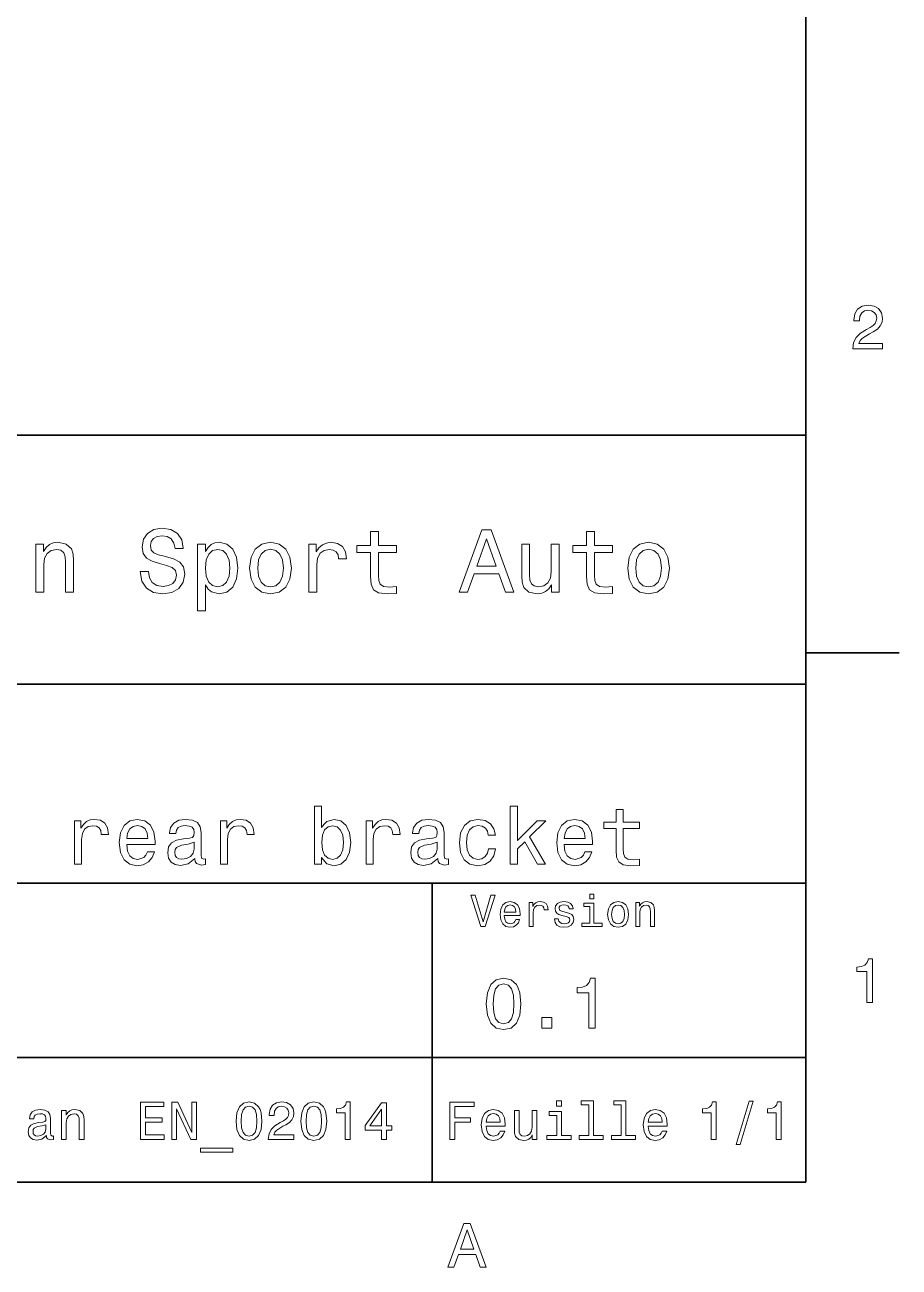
# Model space of a CAD drawing. Extents: x 0 to 297, y 0 to 210.
# Drawn here: x 224.3 to 294.5, y 3.2 to 103 of the extents above; entities that cross this region are included whole.
import ezdxf

# ---------------------------------------------------------------- set-up
doc = ezdxf.new("R2010")
doc.units = 0

msp = doc.modelspace()

# ---------------------------------------------------------------- linework, layer by layer
at = {"color": 7, "lineweight": 35}
for p, q in [((287, 10), (287, 200)), ((97, 70), (287, 70)), ((287, 70), (287, 10)), ((162, 50), (287, 50)), ((162, 34), (287, 34)), ((257, 10), (257, 34)), ((162, 20), (287, 20)), ((10, 10), (287, 10)), ((97, 10), (287, 10))]:
    msp.add_line(p, q, dxfattribs=at)
at = {"color": 7, "lineweight": 35, "ltscale": 0.1875}
msp.add_line((287, 52.5), (294.5, 52.5), dxfattribs=at)
at = {"color": 7, "lineweight": 13}
for points in [[(290.76947, 76.916786), (293.175079, 76.916786), (293.175079, 77.350502), (291.273773, 77.350502), (291.3797, 77.587532), (291.561249, 77.784218), (292.121033, 78.142288), (292.418579, 78.293587), (292.751434, 78.510445), (292.988464, 78.762604), (293.124634, 79.060158), (293.175079, 79.398056), (293.089355, 79.821686), (292.852325, 80.154541), (292.489197, 80.366356), (292.020172, 80.442001), (291.536041, 80.35627), (291.167877, 80.119232), (290.930847, 79.740997), (290.850159, 79.241714), (290.850159, 79.171112), (291.309082, 79.171112), (291.309082, 79.211456), (291.354462, 79.554398), (291.490631, 79.806557), (291.707489, 79.967941), (291.994965, 80.023415), (292.287476, 79.972984), (292.504333, 79.846901), (292.645538, 79.650215), (292.695984, 79.403099), (292.660675, 79.171112), (292.56485, 78.974426), (292.403473, 78.802956), (292.181549, 78.651657), (291.884003, 78.490273), (291.389771, 78.177589), (291.041779, 77.844742), (290.835022, 77.441284), (290.76947, 76.931915)], [(234.20462, 59.030979), (233.548996, 59.030979), (233.693085, 58.267288), (234.053314, 57.70533), (234.608078, 57.366714), (235.357361, 57.244236), (236.099426, 57.359509), (236.654175, 57.67651), (237.007202, 58.17363), (237.136902, 58.82925), (237.028824, 59.420029), (236.726227, 59.801872), (236.236313, 60.054031), (235.580704, 60.241352), (235.018738, 60.378242), (234.651306, 60.536743), (234.442368, 60.767288), (234.377533, 61.127522), (234.442368, 61.451729), (234.629684, 61.696686), (234.917877, 61.862389), (235.314133, 61.920029), (235.71759, 61.84798), (236.034592, 61.653458), (236.24353, 61.32925), (236.344391, 60.889767), (237, 60.889767), (237, 60.904179), (236.884735, 61.581409), (236.546112, 62.085732), (236.01297, 62.402737), (235.292511, 62.510807), (234.644104, 62.402737), (234.139771, 62.100143), (233.815567, 61.631844), (233.700287, 61.026657), (233.793961, 60.486309), (234.067734, 60.118874), (234.5, 59.873917), (235.09079, 59.6866), (235.674362, 59.520893), (236.113831, 59.362389), (236.380402, 59.131844), (236.47406, 58.757202), (236.387619, 58.375359), (236.164276, 58.087173), (235.825653, 57.907059), (235.386169, 57.849422), (234.896255, 57.928673), (234.521622, 58.159222), (234.283875, 58.533859)], [(252.05043, 60.579971), (252.05043, 58.64193), (252.093658, 58.015129), (252.29538, 57.582851), (252.698853, 57.330688), (253.383286, 57.244236), (254.132568, 57.280258), (254.132568, 57.827808), (253.585022, 57.78458), (253.087891, 57.842216), (252.82132, 58.022331), (252.706055, 58.324928), (252.684448, 58.75), (252.684448, 60.579971), (254.132568, 60.579971), (254.132568, 61.120316), (252.684448, 61.120316), (252.684448, 62.251438), (252.05043, 62.251438), (252.05043, 61.120316), (250.955322, 61.120316), (250.955322, 60.579971)], [(259.175781, 57.381123), (259.838623, 57.381123), (260.364563, 58.850864), (262.360229, 58.850864), (262.886169, 57.381123), (263.563416, 57.381123), (261.733429, 62.388329), (260.998566, 62.388329)], [(269.399109, 60.579971), (269.399109, 58.64193), (269.442352, 58.015129), (269.644073, 57.582851), (270.047546, 57.330688), (270.731995, 57.244236), (271.481262, 57.280258), (271.481262, 57.827808), (270.933716, 57.78458), (270.436584, 57.842216), (270.170013, 58.022331), (270.054749, 58.324928), (270.033142, 58.75), (270.033142, 60.579971), (271.481262, 60.579971), (271.481262, 61.120316), (270.033142, 61.120316), (270.033142, 62.251438), (269.399109, 62.251438), (269.399109, 61.120316), (268.304016, 61.120316), (268.304016, 60.579971)], [(225.177246, 57.381123), (225.811249, 57.381123), (225.811249, 59.614552), (225.876083, 60.12608), (226.085022, 60.500717), (226.409225, 60.731266), (226.841507, 60.817722), (227.187317, 60.745674), (227.403458, 60.551151), (227.511536, 60.226944), (227.547546, 59.794666), (227.547546, 57.381123), (228.181564, 57.381123), (228.181564, 59.924351), (228.15274, 60.435879), (228.023056, 60.86095), (227.597992, 61.25), (226.935165, 61.386887), (226.567719, 61.336452), (226.257935, 61.199566), (225.991364, 60.969017), (225.782425, 60.659222), (225.782425, 61.25), (225.177246, 61.25)], [(238.786743, 60.652016), (238.786743, 61.25), (238.15274, 61.25), (238.15274, 55.882565), (238.786743, 55.882565), (238.786743, 57.971901), (239.010101, 57.633286), (239.262253, 57.409943), (239.896271, 57.244236), (240.50145, 57.381123), (240.976959, 57.791786), (241.286743, 58.440201), (241.402023, 59.319164), (241.286743, 60.190922), (240.976959, 60.839336), (240.50145, 61.242794), (239.896271, 61.386887), (239.550446, 61.343658), (239.255051, 61.206772), (239.002899, 60.976223)], [(242.338623, 59.311958), (242.453888, 58.432995), (242.785309, 57.78458), (243.311249, 57.381123), (244.017303, 57.244236), (244.716141, 57.381123), (245.242081, 57.777374), (245.573486, 58.425793), (245.695969, 59.311958), (245.573486, 60.190922), (245.242081, 60.846542), (244.716141, 61.242794), (244.017303, 61.386887), (243.311249, 61.242794), (242.785309, 60.839336), (242.453888, 60.190922)], [(247.100861, 57.381123), (247.734863, 57.381123), (247.734863, 59.592937), (247.799713, 60.12608), (247.994232, 60.507923), (248.311249, 60.738472), (248.736313, 60.817722), (249.053314, 60.767288), (249.291077, 60.623199), (249.435165, 60.378242), (249.485596, 60.046829), (250.126801, 60.046829), (250.040344, 60.630402), (249.802597, 61.048271), (249.406342, 61.30043), (248.865997, 61.386887), (248.498566, 61.32925), (248.181549, 61.185158), (247.900574, 60.940201), (247.677246, 60.608788), (247.677246, 61.25), (247.100861, 61.25)], [(260.595093, 59.463257), (261.365997, 61.667866), (262.136902, 59.463257)], [(267.194519, 61.25), (266.560516, 61.25), (266.560516, 59.016571), (266.488464, 58.497837), (266.279541, 58.123196), (265.955322, 57.892651), (265.530243, 57.820602), (265.19165, 57.878242), (264.975494, 58.051151), (264.853027, 58.346542), (264.824219, 58.764408), (264.824219, 61.25), (264.190186, 61.25), (264.190186, 58.706772), (264.211792, 58.195244), (264.348694, 57.770172), (264.766571, 57.381123), (265.436584, 57.244236), (265.796814, 57.294666), (266.106628, 57.424351), (266.373199, 57.647694), (266.589325, 57.971901), (266.589325, 57.381123), (267.194519, 57.381123)], [(272.698853, 59.311958), (272.814117, 58.432995), (273.145508, 57.78458), (273.671448, 57.381123), (274.377502, 57.244236), (275.076355, 57.381123), (275.602295, 57.777374), (275.933716, 58.425793), (276.056183, 59.311958), (275.933716, 60.190922), (275.602295, 60.846542), (275.076355, 61.242794), (274.377502, 61.386887), (273.671448, 61.242794), (273.145508, 60.839336), (272.814117, 60.190922)], [(239.788193, 57.8134), (239.363129, 57.907059), (239.053314, 58.195244), (238.858795, 58.663544), (238.793945, 59.319164), (238.858795, 59.967579), (239.053314, 60.435879), (239.363129, 60.716858), (239.788193, 60.817722), (240.177246, 60.716858), (240.48703, 60.428673), (240.681564, 59.960373), (240.753601, 59.319164), (240.681564, 58.67075), (240.48703, 58.195244), (240.177246, 57.907059)], [(242.98703, 59.319164), (243.05188, 59.967579), (243.253601, 60.435879), (243.57782, 60.72406), (244.017303, 60.824928), (244.449585, 60.72406), (244.773773, 60.443081), (244.97551, 59.967579), (245.047546, 59.319164), (244.97551, 58.663544), (244.773773, 58.188038), (244.449585, 57.899853), (244.017303, 57.806194), (243.57782, 57.899853), (243.253601, 58.188038), (243.05188, 58.663544)], [(273.34726, 59.319164), (273.412109, 59.967579), (273.613831, 60.435879), (273.938019, 60.72406), (274.377502, 60.824928), (274.809784, 60.72406), (275.134003, 60.443081), (275.335724, 59.967579), (275.407776, 59.319164), (275.335724, 58.663544), (275.134003, 58.188038), (274.809784, 57.899853), (274.377502, 57.806194), (273.938019, 57.899853), (273.613831, 58.188038), (273.412109, 58.663544)], [(248.116714, 36.068443), (248.538177, 35.569164), (249.115265, 35.407059), (249.659943, 35.530258), (250.094376, 35.899857), (250.366714, 36.489914), (250.470459, 37.274494), (250.366714, 38.059078), (250.087891, 38.642651), (249.659943, 39.005764), (249.115265, 39.135445), (248.544662, 38.966858), (248.311234, 38.759365), (248.116714, 38.480545), (248.116714, 40.185879), (247.546112, 40.185879), (247.546112, 35.530258), (248.116714, 35.530258)], [(263.270172, 35.530258), (263.840759, 35.530258), (263.840759, 36.755764), (264.437317, 37.332851), (265.461792, 35.530258), (266.10376, 35.530258), (264.826355, 37.728386), (266.136169, 39.012245), (265.416412, 39.012245), (263.840759, 37.443081), (263.840759, 40.185879), (263.270172, 40.185879)], [(271.764404, 38.409222), (271.764404, 36.664986), (271.803314, 36.100864), (271.984863, 35.711815), (272.347961, 35.484871), (272.963989, 35.407059), (273.638306, 35.43948), (273.638306, 35.932274), (273.145508, 35.893372), (272.69812, 35.945244), (272.458191, 36.107349), (272.354462, 36.379681), (272.335022, 36.762245), (272.335022, 38.409222), (273.638306, 38.409222), (273.638306, 38.895531), (272.335022, 38.895531), (272.335022, 39.913544), (271.764404, 39.913544), (271.764404, 38.895531), (270.778809, 38.895531), (270.778809, 38.409222)], [(228.275208, 35.530258), (228.845825, 35.530258), (228.845825, 37.520893), (228.904175, 38.000721), (229.079254, 38.344379), (229.364548, 38.551872), (229.747116, 38.623199), (230.03241, 38.577808), (230.246399, 38.448124), (230.376068, 38.227665), (230.421463, 37.929394), (230.99855, 37.929394), (230.920746, 38.454609), (230.706772, 38.830692), (230.350143, 39.057636), (229.863831, 39.135445), (229.533142, 39.083572), (229.247833, 38.953888), (228.994949, 38.733429), (228.793945, 38.435158), (228.793945, 39.012245), (228.275208, 39.012245)], [(232.463974, 37.105907), (234.746399, 37.105907), (234.752869, 37.371758), (234.649139, 38.117435), (234.363831, 38.675072), (233.909943, 39.012245), (233.306915, 39.135445), (232.716858, 39.005764), (232.26297, 38.642651), (231.971176, 38.052593), (231.867432, 37.274494), (231.964691, 36.476944), (232.256485, 35.893372), (232.703888, 35.530258), (233.28746, 35.407059), (233.793228, 35.491352), (234.208206, 35.711815), (234.51297, 36.061958), (234.688034, 36.528816), (234.123917, 36.528816), (234.007202, 36.269451), (233.838608, 36.074928), (233.35878, 35.919308), (232.989197, 35.990631), (232.710373, 36.217579), (232.528809, 36.587173), (232.463974, 37.086452)], [(237.9366, 35.98415), (237.9366, 35.964695), (237.969009, 35.744236), (238.066284, 35.588615), (238.474777, 35.465416), (238.792511, 35.517288), (238.792511, 35.958214), (238.656342, 35.938759), (238.474777, 36.023052), (238.442352, 36.282421), (238.442352, 38.085014), (238.364548, 38.545387), (238.137604, 38.869595), (237.742065, 39.064121), (237.184433, 39.135445), (236.639771, 39.057636), (236.237747, 38.837173), (235.984863, 38.493515), (235.900574, 38.039623), (235.900574, 38.000721), (236.412811, 38.000721), (236.458206, 38.273052), (236.600861, 38.467579), (236.83429, 38.584293), (237.164978, 38.629681), (237.482697, 38.59726), (237.709656, 38.5), (237.845825, 38.331409), (237.891205, 38.09798), (237.865265, 37.825645), (237.76152, 37.68948), (237.502151, 37.624638), (237.015839, 37.572765), (236.458206, 37.456051), (236.062683, 37.248558), (235.829254, 36.924351), (235.757919, 36.444523), (235.822754, 36.016571), (236.023773, 35.698845), (236.347977, 35.497837), (236.79538, 35.426514), (237.398407, 35.562679)], [(239.98558, 35.530258), (240.556183, 35.530258), (240.556183, 37.520893), (240.614548, 38.000721), (240.789612, 38.344379), (241.074921, 38.551872), (241.457489, 38.623199), (241.742798, 38.577808), (241.956757, 38.448124), (242.086456, 38.227665), (242.131836, 37.929394), (242.708923, 37.929394), (242.631119, 38.454609), (242.417145, 38.830692), (242.060516, 39.057636), (241.574203, 39.135445), (241.2435, 39.083572), (240.958206, 38.953888), (240.705322, 38.733429), (240.504318, 38.435158), (240.504318, 39.012245), (239.98558, 39.012245)], [(251.695953, 35.530258), (252.266571, 35.530258), (252.266571, 37.520893), (252.324921, 38.000721), (252.5, 38.344379), (252.785309, 38.551872), (253.167862, 38.623199), (253.453156, 38.577808), (253.667145, 38.448124), (253.796829, 38.227665), (253.842224, 37.929394), (254.419312, 37.929394), (254.341492, 38.454609), (254.127518, 38.830692), (253.770889, 39.057636), (253.284576, 39.135445), (252.953888, 39.083572), (252.668579, 38.953888), (252.41571, 38.733429), (252.214691, 38.435158), (252.214691, 39.012245), (251.695953, 39.012245)], [(257.453888, 35.98415), (257.453888, 35.964695), (257.486298, 35.744236), (257.583557, 35.588615), (257.992065, 35.465416), (258.309784, 35.517288), (258.309784, 35.958214), (258.173645, 35.938759), (257.992065, 36.023052), (257.959656, 36.282421), (257.959656, 38.085014), (257.881836, 38.545387), (257.654907, 38.869595), (257.259369, 39.064121), (256.701721, 39.135445), (256.157043, 39.057636), (255.755035, 38.837173), (255.502167, 38.493515), (255.417862, 38.039623), (255.417862, 38.000721), (255.930115, 38.000721), (255.975494, 38.273052), (256.118164, 38.467579), (256.351563, 38.584293), (256.682281, 38.629681), (257, 38.59726), (257.226929, 38.5), (257.363098, 38.331409), (257.408508, 38.09798), (257.382568, 37.825645), (257.278809, 37.68948), (257.01944, 37.624638), (256.533142, 37.572765), (255.975494, 37.456051), (255.579956, 37.248558), (255.346527, 36.924351), (255.275208, 36.444523), (255.340057, 36.016571), (255.541061, 35.698845), (255.865265, 35.497837), (256.312683, 35.426514), (256.91571, 35.562679)], [(261.50647, 37.858067), (262.070618, 37.858067), (261.953888, 38.376801), (261.675049, 38.785301), (261.240631, 39.038185), (260.676514, 39.135445), (260.054016, 39.005764), (259.580688, 38.642651), (259.28241, 38.052593), (259.17868, 37.261528), (259.27594, 36.476944), (259.567719, 35.893372), (260.028076, 35.530258), (260.657043, 35.407059), (261.214691, 35.504322), (261.649139, 35.776657), (261.947388, 36.204609), (262.077087, 36.775215), (261.53241, 36.775215), (261.43515, 36.412102), (261.253601, 36.139767), (260.994232, 35.97118), (260.676514, 35.919308), (260.280975, 36.003601), (259.995667, 36.262966), (259.820618, 36.684437), (259.762238, 37.280979), (259.820618, 37.864552), (260.002167, 38.286022), (260.293945, 38.545387), (260.676514, 38.636166), (261.013672, 38.577808), (261.266571, 38.428673), (261.43515, 38.182274)], [(267.595093, 37.105907), (269.877502, 37.105907), (269.884003, 37.371758), (269.780243, 38.117435), (269.494934, 38.675072), (269.041077, 39.012245), (268.438049, 39.135445), (267.847961, 39.005764), (267.394104, 38.642651), (267.102295, 38.052593), (266.998535, 37.274494), (267.095825, 36.476944), (267.387604, 35.893372), (267.835022, 35.530258), (268.418579, 35.407059), (268.924347, 35.491352), (269.339325, 35.711815), (269.644104, 36.061958), (269.819153, 36.528816), (269.255035, 36.528816), (269.138306, 36.269451), (268.969727, 36.074928), (268.489899, 35.919308), (268.1203, 35.990631), (267.841492, 36.217579), (267.659943, 36.587173), (267.595093, 37.086452)], [(232.463974, 37.585735), (232.535294, 38.033138), (232.710373, 38.363831), (232.976227, 38.564842), (233.326355, 38.636166), (233.670029, 38.564842), (233.935883, 38.363831), (234.097977, 38.033138), (234.156342, 37.585735)], [(249.886887, 37.274494), (249.822052, 36.690922), (249.646973, 36.262966), (249.368149, 36.003601), (249.018005, 35.919308), (248.635437, 36.003601), (248.356628, 36.262966), (248.181549, 36.684437), (248.123199, 37.274494), (248.181549, 37.858067), (248.356628, 38.279537), (248.635437, 38.532421), (249.018005, 38.623199), (249.368149, 38.532421), (249.646973, 38.273052), (249.822052, 37.851585)], [(267.595093, 37.585735), (267.666412, 38.033138), (267.841492, 38.363831), (268.107361, 38.564842), (268.457489, 38.636166), (268.801147, 38.564842), (269.066986, 38.363831), (269.229095, 38.033138), (269.287476, 37.585735)], [(237.87175, 36.749279), (237.793945, 36.412102), (237.586456, 36.152737), (237.275208, 35.98415), (236.892639, 35.925793), (236.64624, 35.958214), (236.471176, 36.061958), (236.360947, 36.243515), (236.328522, 36.496395), (236.354462, 36.723343), (236.458206, 36.885445), (236.873199, 37.067001), (237.398407, 37.14481), (237.87175, 37.30043)], [(257.389038, 36.749279), (257.311218, 36.412102), (257.10376, 36.152737), (256.792511, 35.98415), (256.409943, 35.925793), (256.163544, 35.958214), (255.988464, 36.061958), (255.878235, 36.243515), (255.845825, 36.496395), (255.87175, 36.723343), (255.975494, 36.885445), (256.390503, 37.067001), (256.91571, 37.14481), (257.389038, 37.30043)], [(261.71109, 33.03458), (261.08429, 30.905619), (260.439484, 33.03458), (260.09726, 33.03458), (260.904175, 30.530979), (261.264404, 30.530979), (262.053314, 33.03458)], [(269.992798, 33.117435), (269.657776, 33.117435), (269.657776, 32.757202), (269.992798, 32.757202)], [(262.784576, 31.40634), (264.052582, 31.40634), (264.056183, 31.554033), (263.998566, 31.9683), (263.840057, 32.278099), (263.587891, 32.465416), (263.252869, 32.533859), (262.925079, 32.461815), (262.672913, 32.260086), (262.510803, 31.932276), (262.453156, 31.5), (262.507202, 31.056915), (262.669312, 30.732708), (262.917877, 30.530979), (263.242065, 30.462536), (263.523041, 30.509365), (263.753601, 30.631844), (263.922913, 30.826368), (264.020172, 31.085733), (263.706787, 31.085733), (263.641937, 30.941643), (263.548279, 30.833572), (263.281708, 30.747118), (263.076355, 30.786743), (262.921478, 30.912823), (262.820618, 31.118155), (262.784576, 31.395533)], [(262.784576, 31.672911), (262.824219, 31.921469), (262.921478, 32.105186), (263.069153, 32.216858), (263.263702, 32.256485), (263.45462, 32.216858), (263.602295, 32.105186), (263.692352, 31.921469), (263.724792, 31.672911)], [(264.794678, 30.530979), (265.111664, 30.530979), (265.111664, 31.636887), (265.144104, 31.903458), (265.241364, 32.094379), (265.399841, 32.209652), (265.612396, 32.249279), (265.770905, 32.224064), (265.889771, 32.152016), (265.961823, 32.029537), (265.98703, 31.863832), (266.307648, 31.863832), (266.264404, 32.155621), (266.145538, 32.364552), (265.947418, 32.490635), (265.677246, 32.533859), (265.49353, 32.505043), (265.335022, 32.432995), (265.194519, 32.310516), (265.082855, 32.144814), (265.082855, 32.465416), (264.794678, 32.465416)], [(267.791779, 31.658501), (267.485596, 31.730547), (267.258636, 31.8134), (267.182983, 31.982708), (267.20462, 32.101585), (267.280273, 32.188038), (267.40274, 32.242073), (267.579254, 32.263687), (267.748566, 32.242073), (267.881836, 32.177231), (267.968292, 32.079971), (268.004333, 31.950287), (268.314117, 31.950287), (268.314117, 31.957493), (268.260101, 32.191643), (268.112396, 32.375359), (267.881836, 32.490635), (267.579254, 32.533859), (267.273041, 32.490635), (267.049713, 32.371758), (266.90921, 32.195244), (266.865997, 31.971901), (266.898407, 31.755764), (266.999268, 31.604465), (267.164978, 31.496397), (267.406342, 31.420748), (267.759369, 31.334293), (267.975494, 31.244236), (268.033142, 31.17219), (268.054749, 31.064121), (268.022339, 30.930836), (267.935883, 30.829971), (267.79538, 30.765129), (267.608063, 30.743515), (267.409943, 30.765129), (267.265839, 30.840778), (267.168579, 30.963255), (267.128967, 31.132565), (266.822754, 31.132565), (266.873199, 30.844379), (267.020905, 30.635447), (267.255035, 30.509365), (267.579254, 30.462536), (267.917877, 30.509365), (268.166412, 30.635447), (268.317719, 30.837175), (268.371765, 31.100143), (268.332123, 31.327089), (268.220459, 31.481987), (268.036743, 31.582851)], [(269.981995, 30.79755), (269.981995, 32.400574), (269.167877, 32.400574), (269.167877, 32.130402), (269.664978, 32.130402), (269.664978, 30.79755), (269.016571, 30.79755), (269.016571, 30.530979), (270.637604, 30.530979), (270.637604, 30.79755)], [(271.087891, 31.496397), (271.145538, 31.056915), (271.311249, 30.732708), (271.574219, 30.530979), (271.927246, 30.462536), (272.276672, 30.530979), (272.539612, 30.729107), (272.705322, 31.053314), (272.766571, 31.496397), (272.705322, 31.935879), (272.539612, 32.263687), (272.276672, 32.461815), (271.927246, 32.533859), (271.574219, 32.461815), (271.311249, 32.260086), (271.145538, 31.935879)], [(271.412109, 31.5), (271.444519, 31.824207), (271.54538, 32.058357), (271.707489, 32.20245), (271.927246, 32.25288), (272.143372, 32.20245), (272.305481, 32.061958), (272.406342, 31.824207), (272.442352, 31.5), (272.406342, 31.17219), (272.305481, 30.934437), (272.143372, 30.790344), (271.927246, 30.743515), (271.707489, 30.790344), (271.54538, 30.934437), (271.444519, 31.17219)], [(273.350159, 30.530979), (273.667145, 30.530979), (273.667145, 31.647694), (273.699554, 31.903458), (273.804047, 32.090778), (273.966125, 32.206051), (274.182281, 32.249279), (274.355194, 32.213257), (274.463257, 32.115993), (274.517303, 31.95389), (274.535309, 31.737751), (274.535309, 30.530979), (274.852295, 30.530979), (274.852295, 31.802593), (274.837891, 32.058357), (274.773041, 32.270893), (274.560516, 32.465416), (274.229095, 32.533859), (274.04538, 32.508644), (273.890503, 32.440201), (273.757202, 32.324928), (273.65274, 32.170029), (273.65274, 32.465416), (273.350159, 32.465416)], [(291.909241, 24.416786), (292.368164, 24.416786), (292.368164, 27.942001), (292.025208, 27.942001), (291.934448, 27.634365), (291.752899, 27.427593), (291.475525, 27.306557), (291.092224, 27.266211), (291.092224, 26.90814), (291.909241, 26.90814)], [(261.345825, 24.314121), (261.432281, 23.409224), (261.703156, 22.763689), (262.135437, 22.371759), (262.734863, 22.244957), (263.328522, 22.371759), (263.760803, 22.763689), (264.02594, 23.409224), (264.118164, 24.314121), (264.02594, 25.213257), (263.916412, 25.570606), (263.760803, 25.864553), (263.328522, 26.256485), (262.734863, 26.38905), (262.135437, 26.256485), (261.703156, 25.858791), (261.432281, 25.213257)], [(269.570618, 22.360231), (270.095093, 22.360231), (270.095093, 26.38905), (269.703156, 26.38905), (269.599426, 26.037464), (269.391937, 25.801153), (269.074921, 25.662825), (268.636902, 25.616714), (268.636902, 25.207493), (269.570618, 25.207493)], [(261.899139, 24.314121), (261.945251, 25.011528), (262.089325, 25.51297), (262.348694, 25.806917), (262.734863, 25.910664), (263.115265, 25.806917), (263.374634, 25.51297), (263.518738, 25.011528), (263.56485, 24.314121), (263.518738, 23.610952), (263.374634, 23.10951), (263.115265, 22.815563), (262.734863, 22.717581), (262.348694, 22.815563), (262.089325, 23.10951), (261.945251, 23.610952)], [(265.806915, 22.360231), (266.602295, 22.360231), (266.602295, 23.219021), (265.806915, 23.219021)], [(233.574921, 13.428675), (235.476944, 13.428675), (235.476944, 13.791787), (233.97261, 13.791787), (233.97261, 14.807637), (235.312668, 14.807637), (235.312668, 15.166427), (233.97261, 15.166427), (233.97261, 16.065563), (235.442352, 16.065563), (235.442352, 16.428675), (233.574921, 16.428675)], [(236.099411, 13.428675), (236.458206, 13.428675), (236.458206, 15.888329), (237.608063, 13.428675), (238.070602, 13.428675), (238.070602, 16.428675), (237.707489, 16.428675), (237.707489, 13.969021), (236.570602, 16.428675), (236.099411, 16.428675)], [(241.247833, 14.894093), (241.312668, 14.215418), (241.515839, 13.731268), (241.840057, 13.43732), (242.289612, 13.342219), (242.734863, 13.43732), (243.059067, 13.731268), (243.257919, 14.215418), (243.327087, 14.894093), (243.257919, 15.568444), (243.175781, 15.836456), (243.059067, 16.056917), (242.734863, 16.350864), (242.289612, 16.450289), (241.840057, 16.350864), (241.515839, 16.052593), (241.312668, 15.568444)], [(241.662811, 14.894093), (241.697403, 15.417148), (241.805466, 15.793228), (242, 16.013689), (242.289612, 16.091499), (242.574921, 16.013689), (242.76944, 15.793228), (242.877518, 15.417148), (242.912094, 14.894093), (242.877518, 14.366715), (242.76944, 13.990634), (242.574921, 13.770173), (242.289612, 13.696686), (242, 13.770173), (241.805466, 13.990634), (241.697403, 14.366715)], [(243.837173, 13.428675), (245.899124, 13.428675), (245.899124, 13.800432), (244.26944, 13.800432), (244.360229, 14.003603), (244.515839, 14.172191), (244.995667, 14.479107), (245.250717, 14.60879), (245.536011, 14.794669), (245.739182, 15.010807), (245.855896, 15.26585), (245.899124, 15.555476), (245.825638, 15.918589), (245.622467, 16.203892), (245.311234, 16.385447), (244.90921, 16.450289), (244.494232, 16.376802), (244.178665, 16.173632), (243.975494, 15.849424), (243.906342, 15.421471), (243.906342, 15.360951), (244.299713, 15.360951), (244.299713, 15.395534), (244.338608, 15.689482), (244.455322, 15.905621), (244.641205, 16.043949), (244.887604, 16.091499), (245.138321, 16.048271), (245.324203, 15.940203), (245.445236, 15.771614), (245.488464, 15.559799), (245.458206, 15.360951), (245.376068, 15.192364), (245.237747, 15.045389), (245.047546, 14.915707), (244.792496, 14.777378), (244.368866, 14.509366), (244.070602, 14.224064), (243.893372, 13.878242), (243.837173, 13.441643)], [(246.452438, 14.894093), (246.517288, 14.215418), (246.720459, 13.731268), (247.044662, 13.43732), (247.494232, 13.342219), (247.939468, 13.43732), (248.263687, 13.731268), (248.462524, 14.215418), (248.531693, 14.894093), (248.462524, 15.568444), (248.380402, 15.836456), (248.263687, 16.056917), (247.939468, 16.350864), (247.494232, 16.450289), (247.044662, 16.350864), (246.720459, 16.052593), (246.517288, 15.568444)], [(246.867432, 14.894093), (246.902008, 15.417148), (247.010086, 15.793228), (247.204605, 16.013689), (247.494232, 16.091499), (247.779526, 16.013689), (247.97406, 15.793228), (248.082123, 15.417148), (248.116714, 14.894093), (248.082123, 14.366715), (247.97406, 13.990634), (247.779526, 13.770173), (247.494232, 13.696686), (247.204605, 13.770173), (247.010086, 13.990634), (246.902008, 14.366715)], [(250.018723, 13.428675), (250.412094, 13.428675), (250.412094, 16.450289), (250.118149, 16.450289), (250.040344, 16.1866), (249.88472, 16.009367), (249.646973, 15.905621), (249.318436, 15.871038), (249.318436, 15.564121), (250.018723, 15.564121)], [(252.936584, 13.428675), (253.325638, 13.428675), (253.325638, 14.172191), (253.753601, 14.172191), (253.753601, 14.518012), (253.325638, 14.518012), (253.325638, 16.363834), (252.932266, 16.363834), (251.618149, 14.552594), (251.618149, 14.172191), (252.936584, 14.172191)], [(258.414978, 13.428675), (258.817017, 13.428675), (258.817017, 14.807637), (260.079254, 14.807637), (260.079254, 15.166427), (258.817017, 15.166427), (258.817017, 16.065563), (260.368866, 16.065563), (260.368866, 16.428675), (258.414978, 16.428675)], [(267.389038, 16.532421), (266.98703, 16.532421), (266.98703, 16.100145), (267.389038, 16.100145)], [(269.572052, 16.212536), (269.572052, 13.748559), (268.789612, 13.748559), (268.789612, 13.428675), (270.73056, 13.428675), (270.73056, 13.748559), (269.952454, 13.748559), (269.952454, 16.532421), (268.975494, 16.532421), (268.975494, 16.212536)], [(272.174347, 16.212536), (272.174347, 13.748559), (271.391937, 13.748559), (271.391937, 13.428675), (273.332855, 13.428675), (273.332855, 13.748559), (272.554749, 13.748559), (272.554749, 16.532421), (271.57782, 16.532421), (271.57782, 16.212536)], [(279.416443, 13.428675), (279.809814, 13.428675), (279.809814, 16.450289), (279.515839, 16.450289), (279.438049, 16.1866), (279.28241, 16.009367), (279.044678, 15.905621), (278.716125, 15.871038), (278.716125, 15.564121), (279.416443, 15.564121)], [(281.42218, 13.026657), (281.720459, 13.026657), (282.766571, 16.510807), (282.463989, 16.510807)], [(284.621033, 13.428675), (285.014404, 13.428675), (285.014404, 16.450289), (284.720459, 16.450289), (284.642639, 16.1866), (284.48703, 16.009367), (284.249268, 15.905621), (283.920746, 15.871038), (283.920746, 15.564121), (284.621033, 15.564121)], [(226.01297, 13.731268), (226.01297, 13.7183), (226.034592, 13.571326), (226.099426, 13.46758), (226.371765, 13.385448), (226.583588, 13.42003), (226.583588, 13.713977), (226.492798, 13.701009), (226.371765, 13.757205), (226.350159, 13.930116), (226.350159, 15.131845), (226.298279, 15.438761), (226.146973, 15.6549), (225.883286, 15.784582), (225.511536, 15.832133), (225.148422, 15.78026), (224.880402, 15.633286), (224.711823, 15.404179), (224.655624, 15.101585), (224.655624, 15.075649), (224.997131, 15.075649), (225.027374, 15.257205), (225.122482, 15.386889), (225.278107, 15.464698), (225.498566, 15.494957), (225.710388, 15.473343), (225.861679, 15.408502), (225.952454, 15.29611), (225.982712, 15.140491), (225.965424, 14.958934), (225.896255, 14.868156), (225.723343, 14.824928), (225.399139, 14.790346), (225.027374, 14.712537), (224.763687, 14.574208), (224.608078, 14.358069), (224.560516, 14.038185), (224.60376, 13.752882), (224.737762, 13.541066), (224.953888, 13.407061), (225.252167, 13.35951), (225.654175, 13.450289)], [(227.236313, 13.428675), (227.616714, 13.428675), (227.616714, 14.768732), (227.655624, 15.075649), (227.780975, 15.300432), (227.97551, 15.438761), (228.234879, 15.490635), (228.442368, 15.447407), (228.572052, 15.330692), (228.636887, 15.136168), (228.658508, 14.876801), (228.658508, 13.428675), (229.03891, 13.428675), (229.03891, 14.954612), (229.021622, 15.261528), (228.943817, 15.516571), (228.688766, 15.75), (228.291077, 15.832133), (228.070618, 15.801874), (227.884735, 15.719741), (227.724792, 15.581412), (227.599426, 15.395534), (227.599426, 15.75), (227.236313, 15.75)], [(251.981262, 14.518012), (252.936584, 15.862392), (252.936584, 14.518012)], [(261.341492, 14.479107), (262.863098, 14.479107), (262.867432, 14.656341), (262.798279, 15.153459), (262.608063, 15.525217), (262.305481, 15.75), (261.903473, 15.832133), (261.510101, 15.745678), (261.207489, 15.503603), (261.01297, 15.110231), (260.943817, 14.591499), (261.008636, 14.059798), (261.203156, 13.67075), (261.501434, 13.428675), (261.890503, 13.346542), (262.227661, 13.402739), (262.504333, 13.549712), (262.707489, 13.783141), (262.824219, 14.09438), (262.44812, 14.09438), (262.370331, 13.92147), (262.257935, 13.791787), (261.938049, 13.688041), (261.69165, 13.735591), (261.505768, 13.886888), (261.384735, 14.133286), (261.341492, 14.466139)], [(261.341492, 14.798992), (261.389038, 15.097262), (261.505768, 15.317724), (261.682983, 15.45173), (261.916412, 15.49928), (262.145538, 15.45173), (262.322754, 15.317724), (262.430847, 15.097262), (262.469727, 14.798992)], [(265.400574, 15.75), (265.020172, 15.75), (265.020172, 14.409943), (264.976959, 14.098703), (264.851593, 13.873919), (264.657074, 13.735591), (264.402008, 13.692364), (264.198853, 13.726946), (264.069153, 13.830692), (263.995667, 14.007925), (263.978394, 14.258646), (263.978394, 15.75), (263.597992, 15.75), (263.597992, 14.224064), (263.610962, 13.917148), (263.693085, 13.662104), (263.943817, 13.428675), (264.345825, 13.346542), (264.561951, 13.376801), (264.747833, 13.454611), (264.907776, 13.588617), (265.037476, 13.783141), (265.037476, 13.428675), (265.400574, 13.428675)], [(267.376068, 13.748559), (267.376068, 15.672191), (266.399139, 15.672191), (266.399139, 15.347983), (266.995667, 15.347983), (266.995667, 13.748559), (266.21759, 13.748559), (266.21759, 13.428675), (268.162811, 13.428675), (268.162811, 13.748559)], [(274.353027, 14.479107), (275.874634, 14.479107), (275.878967, 14.656341), (275.809814, 15.153459), (275.619598, 15.525217), (275.317017, 15.75), (274.914978, 15.832133), (274.521606, 15.745678), (274.219025, 15.503603), (274.024506, 15.110231), (273.955322, 14.591499), (274.020172, 14.059798), (274.214691, 13.67075), (274.51297, 13.428675), (274.902008, 13.346542), (275.239197, 13.402739), (275.515839, 13.549712), (275.719025, 13.783141), (275.835724, 14.09438), (275.459656, 14.09438), (275.381836, 13.92147), (275.26944, 13.791787), (274.949554, 13.688041), (274.703186, 13.735591), (274.517303, 13.886888), (274.39624, 14.133286), (274.353027, 14.466139)], [(274.353027, 14.798992), (274.400574, 15.097262), (274.517303, 15.317724), (274.694519, 15.45173), (274.927948, 15.49928), (275.157074, 15.45173), (275.33429, 15.317724), (275.442352, 15.097262), (275.481262, 14.798992)], [(225.969742, 14.241355), (225.917877, 14.016571), (225.779541, 13.84366), (225.572052, 13.731268), (225.317017, 13.692364), (225.15274, 13.713977), (225.036026, 13.783141), (224.96254, 13.904179), (224.940933, 14.072767), (224.958221, 14.224064), (225.027374, 14.332133), (225.304047, 14.453171), (225.654175, 14.505044), (225.969742, 14.60879)], [(238.386154, 12.711096), (238.386154, 12.408502), (240.988464, 12.408502), (240.988464, 12.711096)], [(258.266846, 3.166787), (258.730835, 3.166787), (259.098999, 4.195605), (260.495972, 4.195605), (260.864105, 3.166787), (261.338165, 3.166787), (260.05719, 6.67183), (259.542786, 6.67183)], [(259.260376, 4.624279), (259.799988, 6.167507), (260.33963, 4.624279)]]:
    msp.add_lwpolyline(points, close=True, dxfattribs=at)

doc.saveas('drawing.dxf')
